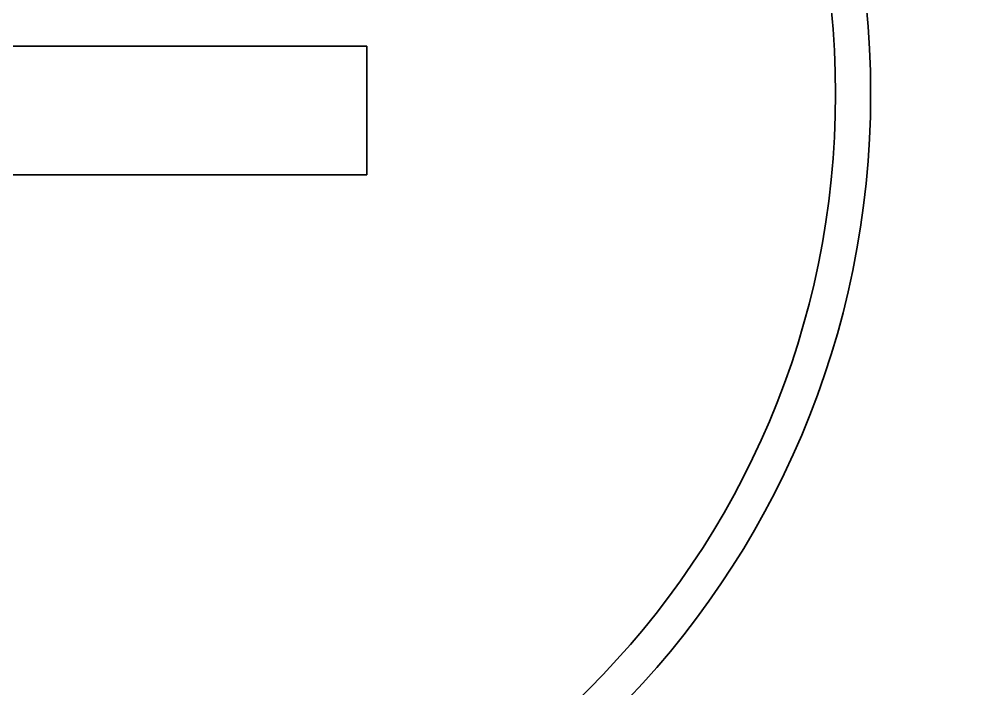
# Model space of a CAD drawing. Extents: x 23 to 417, y 3 to 294.
# Drawn here: x 217.543 to 220.255, y 159.078 to 160.989 of the extents above; entities that cross this region are included whole.
import ezdxf

# ---------------------------------------------------------------- set-up
doc = ezdxf.new("R2010")
doc.units = 0
doc.layers.add('1', color=7, linetype='Continuous', lineweight=13)

msp = doc.modelspace()

# ---------------------------------------------------------------- linework, layer by layer
at = {"layer": '1', "color": 7, "lineweight": 35, "ltscale": 0.05886}
for p, q in [((216.1809, 160.9118), (218.5353, 160.9118)), ((218.5353, 160.5441), (216.1809, 160.5441))]:
    msp.add_line(p, q, dxfattribs=at)
at = {"layer": '1', "color": 7, "lineweight": 35, "ltscale": 0.009192}
msp.add_line((218.5353, 160.5441), (218.5353, 160.9118), dxfattribs=at)
at = {"layer": '1', "color": 7, "lineweight": 35}
for radius in [2.5, 2.4]:
    msp.add_circle((217.472, 160.7754), radius, dxfattribs=at)
for radius in [5.25, 4]:
    msp.add_arc((217.472, 160.7754), radius, 135, 315, dxfattribs=at)

doc.saveas('drawing.dxf')
